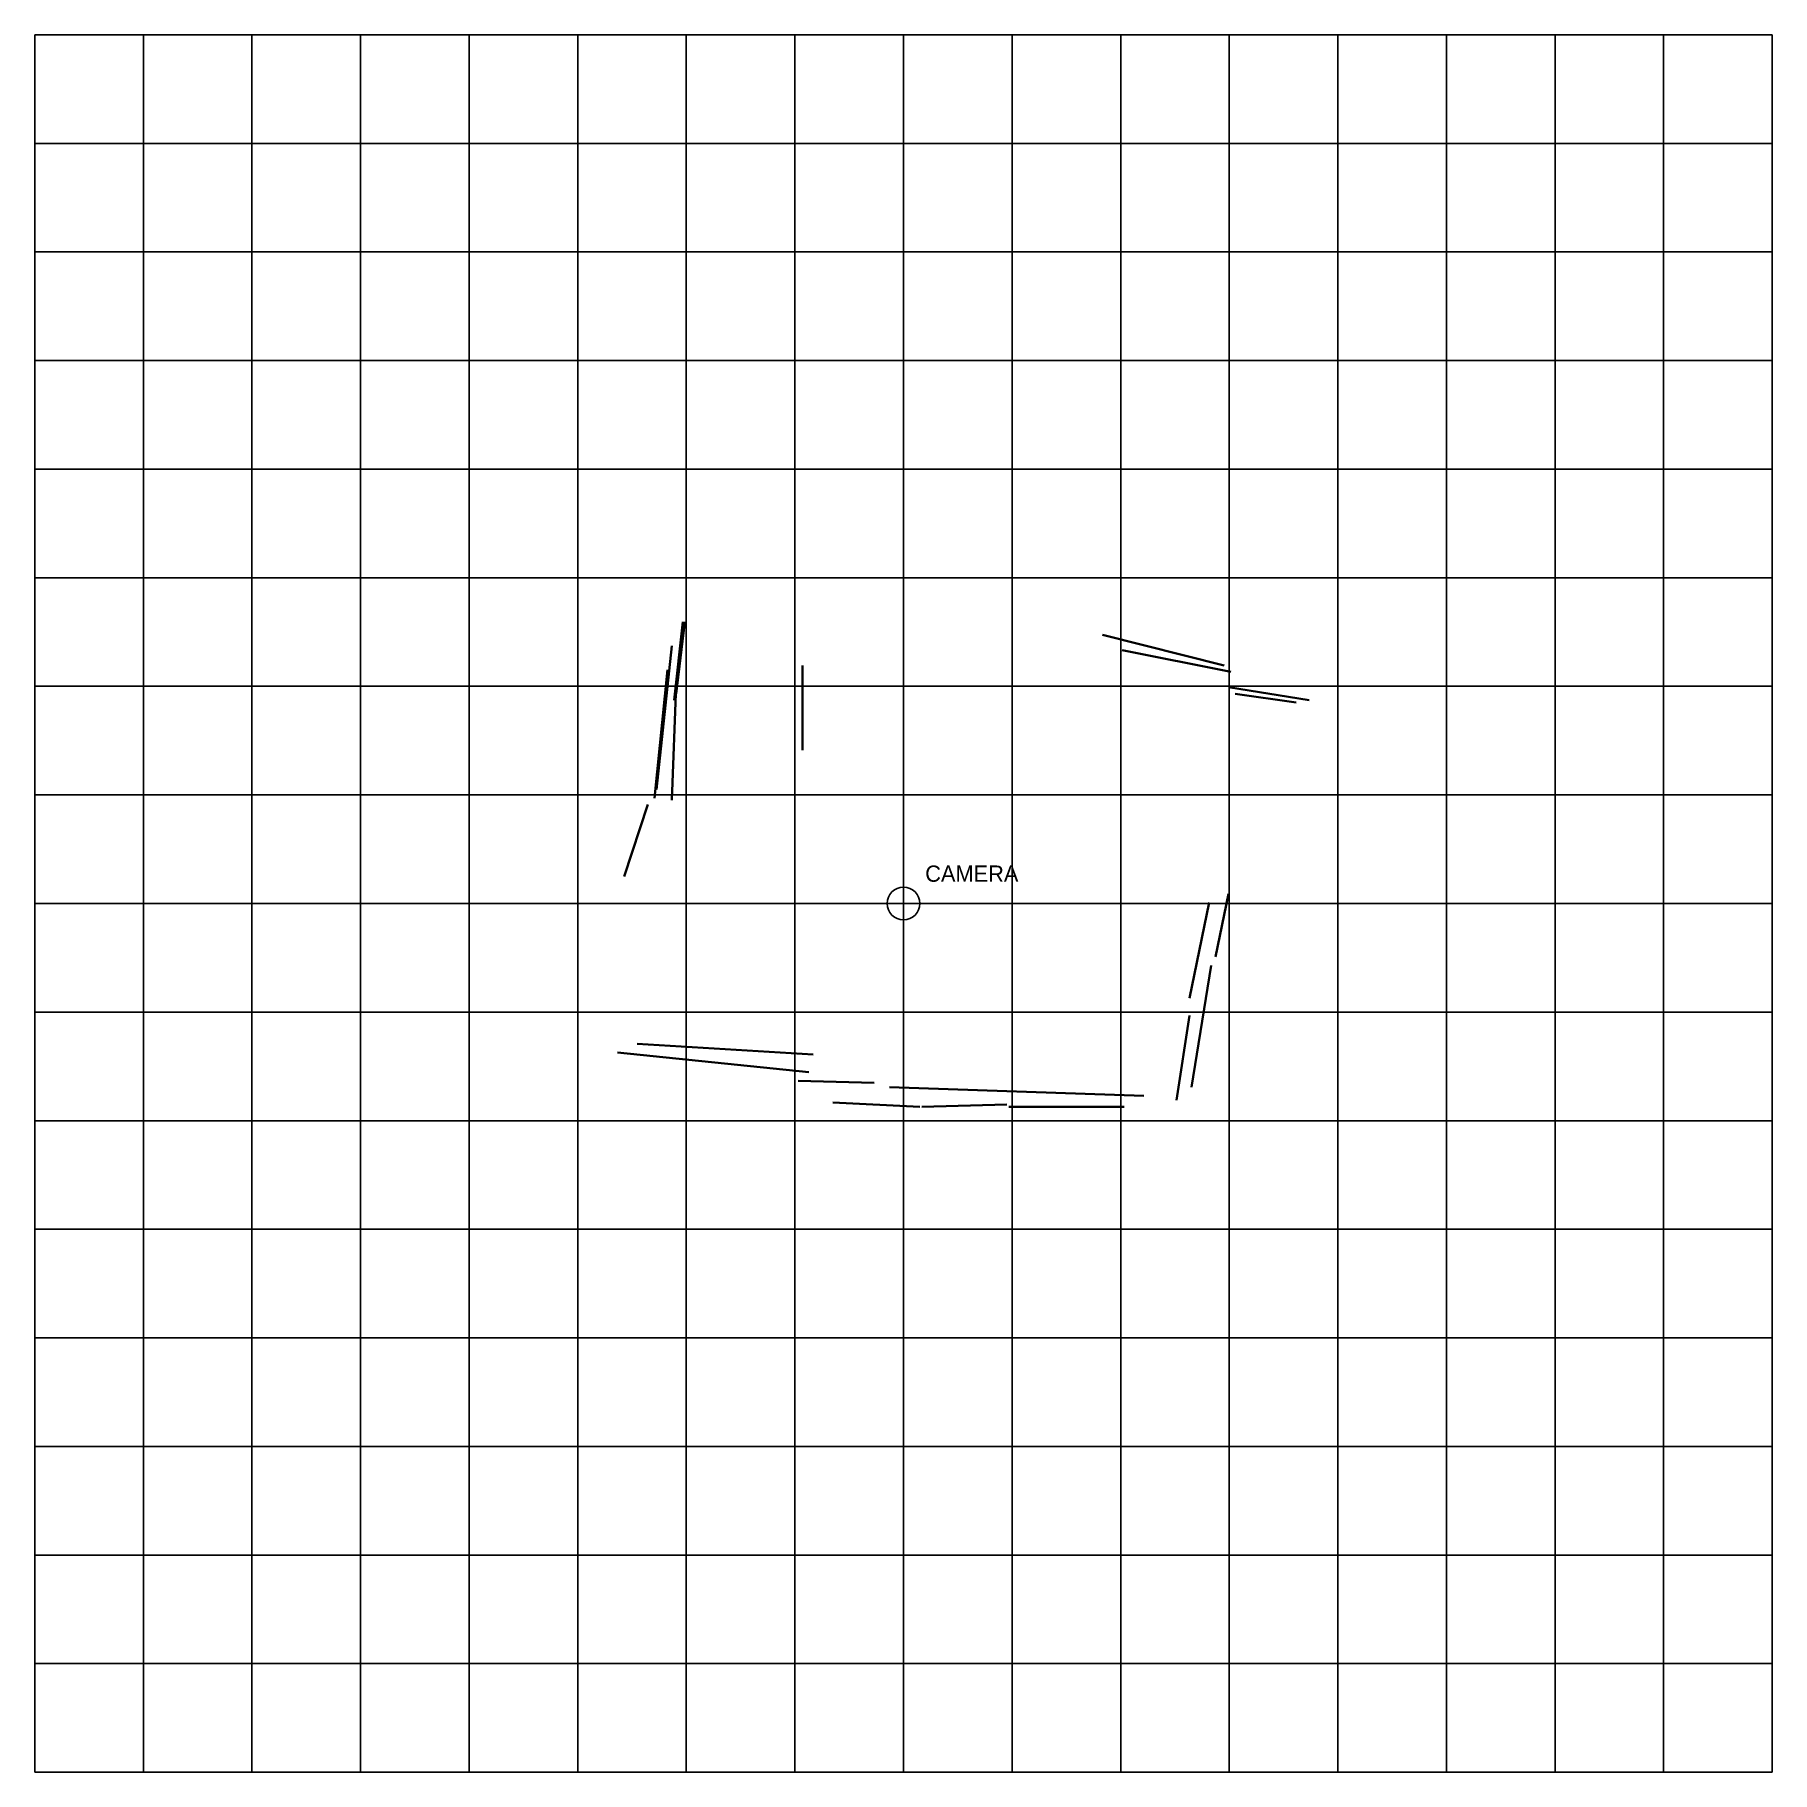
# Model space of a CAD drawing. Header units: metres. Extents: x -8 to 8, y -8 to 8.
import ezdxf

# ---------------------------------------------------------------- set-up
doc = ezdxf.new("R2010")
doc.units = ezdxf.units.M
for name, color, linetype in [('CAMERA', 1, 'Continuous'), ('GRID', 8, 'Continuous'), ('WALLS', 7, 'Continuous')]:
    doc.layers.add(name, color=color, linetype=linetype)

msp = doc.modelspace()

# ---------------------------------------------------------------- linework, layer by layer
at = {"layer": 'CAMERA'}
for p, q in [((0, -0.25), (0, 0.25)), ((-0.25, 0), (0.25, 0))]:
    msp.add_line(p, q, dxfattribs=at)
msp.add_circle((0, 0), 0.15, dxfattribs=at)
at = {"layer": 'GRID'}
for p, q in [((-8, -8), (-8, 8)), ((-8, 8), (8, 8)), ((-7, -8), (-7, 8)), ((-6, -8), (-6, 8)), ((-5, -8), (-5, 8)), ((-4, -8), (-4, 8)), ((-3, -8), (-3, 8)), ((-2, -8), (-2, 8)), ((-1, -8), (-1, 8)), ((0, -8), (0, 8)), ((1, -8), (1, 8)), ((2, -8), (2, 8)), ((3, -8), (3, 8)), ((4, -8), (4, 8)), ((5, -8), (5, 8)), ((6, -8), (6, 8)), ((7, -8), (7, 8)), ((8, -8), (8, 8)), ((-8, 7), (8, 7)), ((-8, 6), (8, 6)), ((-8, 5), (8, 5)), ((-8, 4), (8, 4)), ((-8, 3), (8, 3)), ((-8, 2), (8, 2)), ((-8, 1), (8, 1)), ((-8, 0), (8, 0)), ((-8, -1), (8, -1)), ((-8, -2), (8, -2)), ((-8, -3), (8, -3)), ((-8, -4), (8, -4)), ((-8, -5), (8, -5)), ((-8, -6), (8, -6)), ((-8, -7), (8, -7)), ((-8, -8), (8, -8))]:
    msp.add_line(p, q, dxfattribs=at)
at = {"layer": 'WALLS', "lineweight": 35}
for p, q in [((-2.113, 1.872), (-2.033, 2.593)), ((-2.093, 1.932), (-2.013, 2.593)), ((1.832, 2.473), (2.954, 2.193)), ((-2.273, 1.051), (-2.133, 2.373)), ((2.013, 2.333), (3.014, 2.133)), ((-2.293, 0.971), (-2.173, 2.153)), ((-0.931, 2.193), (-0.931, 1.412)), ((-2.133, 0.951), (-2.093, 2.013)), ((2.994, 1.992), (3.735, 1.872)), ((3.054, 1.932), (3.615, 1.852)), ((-2.573, 0.25), (-2.353, 0.911)), ((2.633, -0.871), (2.814, 0.01)), ((2.874, -0.491), (2.994, 0.09)), ((2.653, -1.692), (2.834, -0.571)), ((2.513, -1.812), (2.633, -1.031)), ((-2.633, -1.372), (-0.871, -1.552)), ((-2.453, -1.292), (-0.831, -1.392)), ((-0.971, -1.632), (-0.27, -1.652)), ((-0.13, -1.692), (2.213, -1.772)), ((-0.651, -1.832), (0.15, -1.872)), ((0.17, -1.872), (0.951, -1.852)), ((0.971, -1.872), (2.033, -1.872))]:
    msp.add_line(p, q, dxfattribs=at)

# ---------------------------------------------------------------- texts
at = {"layer": 'CAMERA'}
msp.add_text('CAMERA', height=0.15, dxfattribs=at).set_placement((0.2, 0.2))

doc.saveas('drawing.dxf')
